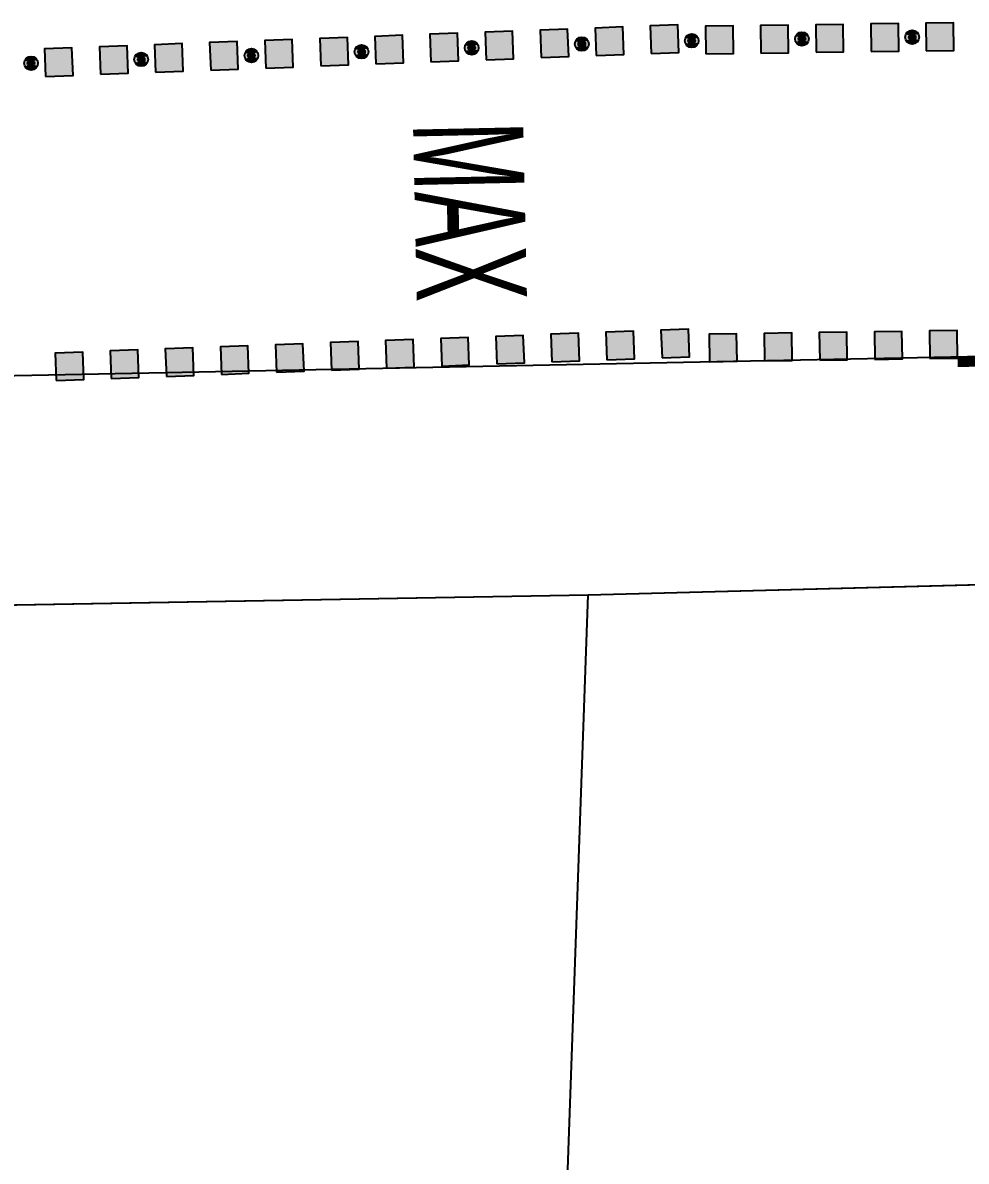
# Model space of a CAD drawing. Header units: metres. Extents: x 668617 to 675126, y 2286318 to 2293677.
# Drawn here: x 669437.59 to 669451.29, y 2287198.07 to 2287214.59 of the extents above; entities that cross this region are included whole.
import ezdxf
from ezdxf.enums import TextEntityAlignment as Align

# ---------------------------------------------------------------- set-up
doc = ezdxf.new("R2010")
doc.units = ezdxf.units.M
doc.header["$MEASUREMENT"] = 0
for name, color, linetype in [('DMTG-B-CuadrosVerdes', 94, 'Continuous'), ('DMTG-M-VIALETON', 92, 'Continuous'), ('DMTG-PB-BANQUETAS', 251, 'Continuous'), ('DMTG-PB-LOTIFICACION', 253, 'Continuous'), ('DMTG-PB-MANZANAS', 251, 'Continuous'), ('DMTG-SH-LEYENDA VELOCIDAD', 252, 'Continuous'), ('DMTG-SH-LINEA GUARNICION', 40, 'Continuous')]:
    doc.layers.add(name, color=color, linetype=linetype)
doc.styles.add('Arial', font='arial.ttf')

# ---------------------------------------------------------------- blocks, each defined once
blk = doc.blocks.new('*U143')
h = blk.add_hatch(color=256)
h.dxf.hatch_style = 1
h.paths.add_polyline_path([(0.011, 4.417), (0.411, 4.417), (0.411, 4.817), (0.011, 4.817)])
h = blk.add_hatch(color=256)
h.dxf.hatch_style = 1
h.paths.add_polyline_path([(0.811, 4.417), (1.211, 4.417), (1.211, 4.817), (0.811, 4.817)])
h = blk.add_hatch(color=256)
h.dxf.hatch_style = 1
h.paths.add_polyline_path([(0.811, 4.417), (1.211, 4.417), (1.211, 4.817), (0.811, 4.817)])
h = blk.add_hatch(color=256)
h.dxf.hatch_style = 1
h.paths.add_polyline_path([(1.611, 4.417), (2.011, 4.417), (2.011, 4.817), (1.611, 4.817)])
h = blk.add_hatch(color=256)
h.dxf.hatch_style = 1
h.paths.add_polyline_path([(1.611, 4.417), (2.011, 4.417), (2.011, 4.817), (1.611, 4.817)])
h = blk.add_hatch(color=256)
h.dxf.hatch_style = 1
h.paths.add_polyline_path([(2.411, 4.417), (2.811, 4.417), (2.811, 4.817), (2.411, 4.817)])
h = blk.add_hatch(color=256)
h.dxf.hatch_style = 1
h.paths.add_polyline_path([(2.411, 4.417), (2.811, 4.417), (2.811, 4.817), (2.411, 4.817)])
h = blk.add_hatch(color=256)
h.dxf.hatch_style = 1
h.paths.add_polyline_path([(3.211, 4.417), (3.611, 4.417), (3.611, 4.817), (3.211, 4.817)])
h = blk.add_hatch(color=256)
h.dxf.hatch_style = 1
h.paths.add_polyline_path([(3.211, 4.417), (3.611, 4.417), (3.611, 4.817), (3.211, 4.817)])
h = blk.add_hatch(color=256)
h.dxf.hatch_style = 1
h.paths.add_polyline_path([(4.011, 4.417), (4.411, 4.417), (4.411, 4.817), (4.011, 4.817)])
h = blk.add_hatch(color=256)
h.dxf.hatch_style = 1
h.paths.add_polyline_path([(4.011, 4.417), (4.411, 4.417), (4.411, 4.817), (4.011, 4.817)])
h = blk.add_hatch(color=256)
h.dxf.hatch_style = 1
h.paths.add_polyline_path([(4.811, 4.417), (5.211, 4.417), (5.211, 4.817), (4.811, 4.817)])
h = blk.add_hatch(color=256)
h.dxf.hatch_style = 1
h.paths.add_polyline_path([(4.811, 4.417), (5.211, 4.417), (5.211, 4.817), (4.811, 4.817)])
h = blk.add_hatch(color=256)
h.dxf.hatch_style = 1
h.paths.add_polyline_path([(5.611, 4.417), (6.011, 4.417), (6.011, 4.817), (5.611, 4.817)])
h = blk.add_hatch(color=256)
h.dxf.hatch_style = 1
h.paths.add_polyline_path([(5.611, 4.417), (6.011, 4.417), (6.011, 4.817), (5.611, 4.817)])
h = blk.add_hatch(color=256)
h.dxf.hatch_style = 1
h.paths.add_polyline_path([(6.411, 4.417), (6.811, 4.417), (6.811, 4.817), (6.411, 4.817)])
h = blk.add_hatch(color=256)
h.dxf.hatch_style = 1
h.paths.add_polyline_path([(6.411, 4.417), (6.811, 4.417), (6.811, 4.817), (6.411, 4.817)])
h = blk.add_hatch(color=256)
h.dxf.hatch_style = 1
h.paths.add_polyline_path([(7.211, 4.417), (7.611, 4.417), (7.611, 4.817), (7.211, 4.817)])
h = blk.add_hatch(color=256)
h.dxf.hatch_style = 1
h.paths.add_polyline_path([(7.211, 4.417), (7.611, 4.417), (7.611, 4.817), (7.211, 4.817)])
h = blk.add_hatch(color=256)
h.dxf.hatch_style = 1
h.paths.add_polyline_path([(8.011, 4.417), (8.411, 4.417), (8.411, 4.817), (8.011, 4.817)])
h = blk.add_hatch(color=256)
h.dxf.hatch_style = 1
h.paths.add_polyline_path([(8.011, 4.417), (8.411, 4.417), (8.411, 4.817), (8.011, 4.817)])
h = blk.add_hatch(color=256)
h.dxf.hatch_style = 1
h.paths.add_polyline_path([(8.811, 4.417), (9.211, 4.417), (9.211, 4.817), (8.811, 4.817)])
h = blk.add_hatch(color=256)
h.dxf.hatch_style = 1
h.paths.add_polyline_path([(0, 0), (0.4, 0), (0.4, 0.4), (0, 0.4)])
h = blk.add_hatch(color=256)
h.dxf.hatch_style = 1
h.paths.add_polyline_path([(0.8, 0), (1.2, 0), (1.2, 0.4), (0.8, 0.4)])
h = blk.add_hatch(color=256)
h.dxf.hatch_style = 1
h.paths.add_polyline_path([(0.8, 0), (1.2, 0), (1.2, 0.4), (0.8, 0.4)])
h = blk.add_hatch(color=256)
h.dxf.hatch_style = 1
h.paths.add_polyline_path([(1.6, 0), (2, 0), (2, 0.4), (1.6, 0.4)])
h = blk.add_hatch(color=256)
h.dxf.hatch_style = 1
h.paths.add_polyline_path([(1.6, 0), (2, 0), (2, 0.4), (1.6, 0.4)])
h = blk.add_hatch(color=256)
h.dxf.hatch_style = 1
h.paths.add_polyline_path([(2.4, 0), (2.8, 0), (2.8, 0.4), (2.4, 0.4)])
h = blk.add_hatch(color=256)
h.dxf.hatch_style = 1
h.paths.add_polyline_path([(2.4, 0), (2.8, 0), (2.8, 0.4), (2.4, 0.4)])
h = blk.add_hatch(color=256)
h.dxf.hatch_style = 1
h.paths.add_polyline_path([(3.2, 0), (3.6, 0), (3.6, 0.4), (3.2, 0.4)])
h = blk.add_hatch(color=256)
h.dxf.hatch_style = 1
h.paths.add_polyline_path([(3.2, 0), (3.6, 0), (3.6, 0.4), (3.2, 0.4)])
h = blk.add_hatch(color=256)
h.dxf.hatch_style = 1
h.paths.add_polyline_path([(4, 0), (4.4, 0), (4.4, 0.4), (4, 0.4)])
h = blk.add_hatch(color=256)
h.dxf.hatch_style = 1
h.paths.add_polyline_path([(4, 0), (4.4, 0), (4.4, 0.4), (4, 0.4)])
h = blk.add_hatch(color=256)
h.dxf.hatch_style = 1
h.paths.add_polyline_path([(4.8, 0), (5.2, 0), (5.2, 0.4), (4.8, 0.4)])
h = blk.add_hatch(color=256)
h.dxf.hatch_style = 1
h.paths.add_polyline_path([(4.8, 0), (5.2, 0), (5.2, 0.4), (4.8, 0.4)])
h = blk.add_hatch(color=256)
h.dxf.hatch_style = 1
h.paths.add_polyline_path([(5.6, 0), (6, 0), (6, 0.4), (5.6, 0.4)])
h = blk.add_hatch(color=256)
h.dxf.hatch_style = 1
h.paths.add_polyline_path([(5.6, 0), (6, 0), (6, 0.4), (5.6, 0.4)])
h = blk.add_hatch(color=256)
h.dxf.hatch_style = 1
h.paths.add_polyline_path([(6.4, 0), (6.8, 0), (6.8, 0.4), (6.4, 0.4)])
h = blk.add_hatch(color=256)
h.dxf.hatch_style = 1
h.paths.add_polyline_path([(6.4, 0), (6.8, 0), (6.8, 0.4), (6.4, 0.4)])
h = blk.add_hatch(color=256)
h.dxf.hatch_style = 1
h.paths.add_polyline_path([(7.2, 0), (7.6, 0), (7.6, 0.4), (7.2, 0.4)])
h = blk.add_hatch(color=256)
h.dxf.hatch_style = 1
h.paths.add_polyline_path([(7.2, 0), (7.6, 0), (7.6, 0.4), (7.2, 0.4)])
h = blk.add_hatch(color=256)
h.dxf.hatch_style = 1
h.paths.add_polyline_path([(8, 0), (8.4, 0), (8.4, 0.4), (8, 0.4)])
h = blk.add_hatch(color=256)
h.dxf.hatch_style = 1
h.paths.add_polyline_path([(8, 0), (8.4, 0), (8.4, 0.4), (8, 0.4)])
h = blk.add_hatch(color=256)
h.dxf.hatch_style = 1
h.paths.add_polyline_path([(8.8, 0), (9.2, 0), (9.2, 0.4), (8.8, 0.4)])
for points in [[(0.011, 4.417), (0.411, 4.417), (0.411, 4.817), (0.011, 4.817)], [(0.811, 4.417), (1.211, 4.417), (1.211, 4.817), (0.811, 4.817)], [(0.811, 4.417), (1.211, 4.417), (1.211, 4.817), (0.811, 4.817)], [(1.611, 4.417), (2.011, 4.417), (2.011, 4.817), (1.611, 4.817)], [(1.611, 4.417), (2.011, 4.417), (2.011, 4.817), (1.611, 4.817)], [(2.411, 4.417), (2.811, 4.417), (2.811, 4.817), (2.411, 4.817)], [(2.411, 4.417), (2.811, 4.417), (2.811, 4.817), (2.411, 4.817)], [(3.211, 4.417), (3.611, 4.417), (3.611, 4.817), (3.211, 4.817)], [(3.211, 4.417), (3.611, 4.417), (3.611, 4.817), (3.211, 4.817)], [(4.011, 4.417), (4.411, 4.417), (4.411, 4.817), (4.011, 4.817)], [(4.011, 4.417), (4.411, 4.417), (4.411, 4.817), (4.011, 4.817)], [(4.811, 4.417), (5.211, 4.417), (5.211, 4.817), (4.811, 4.817)], [(4.811, 4.417), (5.211, 4.417), (5.211, 4.817), (4.811, 4.817)], [(5.611, 4.417), (6.011, 4.417), (6.011, 4.817), (5.611, 4.817)], [(5.611, 4.417), (6.011, 4.417), (6.011, 4.817), (5.611, 4.817)], [(6.411, 4.417), (6.811, 4.417), (6.811, 4.817), (6.411, 4.817)], [(6.411, 4.417), (6.811, 4.417), (6.811, 4.817), (6.411, 4.817)], [(7.211, 4.417), (7.611, 4.417), (7.611, 4.817), (7.211, 4.817)], [(7.211, 4.417), (7.611, 4.417), (7.611, 4.817), (7.211, 4.817)], [(8.011, 4.417), (8.411, 4.417), (8.411, 4.817), (8.011, 4.817)], [(8.011, 4.417), (8.411, 4.417), (8.411, 4.817), (8.011, 4.817)], [(8.811, 4.417), (9.211, 4.417), (9.211, 4.817), (8.811, 4.817)], [(0, 0), (0.4, 0), (0.4, 0.4), (0, 0.4)], [(0.8, 0), (1.2, 0), (1.2, 0.4), (0.8, 0.4)], [(0.8, 0), (1.2, 0), (1.2, 0.4), (0.8, 0.4)], [(1.6, 0), (2, 0), (2, 0.4), (1.6, 0.4)], [(1.6, 0), (2, 0), (2, 0.4), (1.6, 0.4)], [(2.4, 0), (2.8, 0), (2.8, 0.4), (2.4, 0.4)], [(2.4, 0), (2.8, 0), (2.8, 0.4), (2.4, 0.4)], [(3.2, 0), (3.6, 0), (3.6, 0.4), (3.2, 0.4)], [(3.2, 0), (3.6, 0), (3.6, 0.4), (3.2, 0.4)], [(4, 0), (4.4, 0), (4.4, 0.4), (4, 0.4)], [(4, 0), (4.4, 0), (4.4, 0.4), (4, 0.4)], [(4.8, 0), (5.2, 0), (5.2, 0.4), (4.8, 0.4)], [(4.8, 0), (5.2, 0), (5.2, 0.4), (4.8, 0.4)], [(5.6, 0), (6, 0), (6, 0.4), (5.6, 0.4)], [(5.6, 0), (6, 0), (6, 0.4), (5.6, 0.4)], [(6.4, 0), (6.8, 0), (6.8, 0.4), (6.4, 0.4)], [(6.4, 0), (6.8, 0), (6.8, 0.4), (6.4, 0.4)], [(7.2, 0), (7.6, 0), (7.6, 0.4), (7.2, 0.4)], [(7.2, 0), (7.6, 0), (7.6, 0.4), (7.2, 0.4)], [(8, 0), (8.4, 0), (8.4, 0.4), (8, 0.4)], [(8, 0), (8.4, 0), (8.4, 0.4), (8, 0.4)], [(8.8, 0), (9.2, 0), (9.2, 0.4), (8.8, 0.4)]]:
    blk.add_lwpolyline(points, close=True)
blk = doc.blocks.new('*U142')
h = blk.add_hatch(color=256)
h.dxf.hatch_style = 1
h.paths.add_polyline_path([(0.011, 4.467), (0.411, 4.467), (0.411, 4.867), (0.011, 4.867)])
h = blk.add_hatch(color=256)
h.dxf.hatch_style = 1
h.paths.add_polyline_path([(0.811, 4.467), (1.211, 4.467), (1.211, 4.867), (0.811, 4.867)])
h = blk.add_hatch(color=256)
h.dxf.hatch_style = 1
h.paths.add_polyline_path([(0.811, 4.467), (1.211, 4.467), (1.211, 4.867), (0.811, 4.867)])
h = blk.add_hatch(color=256)
h.dxf.hatch_style = 1
h.paths.add_polyline_path([(1.611, 4.467), (2.011, 4.467), (2.011, 4.867), (1.611, 4.867)])
h = blk.add_hatch(color=256)
h.dxf.hatch_style = 1
h.paths.add_polyline_path([(1.611, 4.467), (2.011, 4.467), (2.011, 4.867), (1.611, 4.867)])
h = blk.add_hatch(color=256)
h.dxf.hatch_style = 1
h.paths.add_polyline_path([(2.411, 4.467), (2.811, 4.467), (2.811, 4.867), (2.411, 4.867)])
h = blk.add_hatch(color=256)
h.dxf.hatch_style = 1
h.paths.add_polyline_path([(2.411, 4.467), (2.811, 4.467), (2.811, 4.867), (2.411, 4.867)])
h = blk.add_hatch(color=256)
h.dxf.hatch_style = 1
h.paths.add_polyline_path([(3.211, 4.467), (3.611, 4.467), (3.611, 4.867), (3.211, 4.867)])
h = blk.add_hatch(color=256)
h.dxf.hatch_style = 1
h.paths.add_polyline_path([(0, 0), (0.4, 0), (0.4, 0.4), (0, 0.4)])
h = blk.add_hatch(color=256)
h.dxf.hatch_style = 1
h.paths.add_polyline_path([(0.8, 0), (1.2, 0), (1.2, 0.4), (0.8, 0.4)])
h = blk.add_hatch(color=256)
h.dxf.hatch_style = 1
h.paths.add_polyline_path([(0.8, 0), (1.2, 0), (1.2, 0.4), (0.8, 0.4)])
h = blk.add_hatch(color=256)
h.dxf.hatch_style = 1
h.paths.add_polyline_path([(1.6, 0), (2, 0), (2, 0.4), (1.6, 0.4)])
h = blk.add_hatch(color=256)
h.dxf.hatch_style = 1
h.paths.add_polyline_path([(1.6, 0), (2, 0), (2, 0.4), (1.6, 0.4)])
h = blk.add_hatch(color=256)
h.dxf.hatch_style = 1
h.paths.add_polyline_path([(2.4, 0), (2.8, 0), (2.8, 0.4), (2.4, 0.4)])
h = blk.add_hatch(color=256)
h.dxf.hatch_style = 1
h.paths.add_polyline_path([(2.4, 0), (2.8, 0), (2.8, 0.4), (2.4, 0.4)])
h = blk.add_hatch(color=256)
h.dxf.hatch_style = 1
h.paths.add_polyline_path([(3.2, 0), (3.6, 0), (3.6, 0.4), (3.2, 0.4)])
for points in [[(0.011, 4.467), (0.411, 4.467), (0.411, 4.867), (0.011, 4.867)], [(0.811, 4.467), (1.211, 4.467), (1.211, 4.867), (0.811, 4.867)], [(0.811, 4.467), (1.211, 4.467), (1.211, 4.867), (0.811, 4.867)], [(1.611, 4.467), (2.011, 4.467), (2.011, 4.867), (1.611, 4.867)], [(1.611, 4.467), (2.011, 4.467), (2.011, 4.867), (1.611, 4.867)], [(2.411, 4.467), (2.811, 4.467), (2.811, 4.867), (2.411, 4.867)], [(2.411, 4.467), (2.811, 4.467), (2.811, 4.867), (2.411, 4.867)], [(3.211, 4.467), (3.611, 4.467), (3.611, 4.867), (3.211, 4.867)], [(0, 0), (0.4, 0), (0.4, 0.4), (0, 0.4)], [(0.8, 0), (1.2, 0), (1.2, 0.4), (0.8, 0.4)], [(0.8, 0), (1.2, 0), (1.2, 0.4), (0.8, 0.4)], [(1.6, 0), (2, 0), (2, 0.4), (1.6, 0.4)], [(1.6, 0), (2, 0), (2, 0.4), (1.6, 0.4)], [(2.4, 0), (2.8, 0), (2.8, 0.4), (2.4, 0.4)], [(2.4, 0), (2.8, 0), (2.8, 0.4), (2.4, 0.4)], [(3.2, 0), (3.6, 0), (3.6, 0.4), (3.2, 0.4)]]:
    blk.add_lwpolyline(points, close=True)
blk = doc.blocks.new('*U90')
at = {"true_color": 0x58ba48}
h = blk.add_hatch(color=85, dxfattribs=at)
h.dxf.hatch_style = 1
h.paths.add_polyline_path([(13.392, 11.001, 1), (13.492, 11.001, 1)], flags=0)
h.paths.add_polyline_path([(13.391, 11.069), (13.38, 11.08, 0.062746), (13.363, 11.062), (13.373, 11.052, 0.413879), (13.391, 11.052, 0.414549)], flags=17)
h.paths.add_polyline_path([(13.388, 11.06, -1), (13.376, 11.06, -1)], flags=16)
h.paths.add_polyline_path([(13.392, 11.001, 1), (13.492, 11.001, 1)], flags=16)
h.paths.add_polyline_path([(13.503, 11.08), (13.492, 11.069, 0.413879), (13.492, 11.052, 0.414549), (13.51, 11.052), (13.521, 11.062, 0.062746)], flags=17)
h.paths.add_polyline_path([(13.507, 11.06, -1), (13.495, 11.06, -1)], flags=16)
h.paths.add_polyline_path([(13.521, 10.94), (13.51, 10.95, 0.413879), (13.492, 10.95, 0.414549), (13.492, 10.933), (13.503, 10.922, 0.062746)], flags=17)
h.paths.add_polyline_path([(13.495, 10.942, -1), (13.507, 10.942, -1)], flags=16)
h.paths.add_polyline_path([(13.391, 10.95, 0.414549), (13.373, 10.95), (13.363, 10.94, 0.062746), (13.38, 10.922), (13.391, 10.933, 0.413879)], flags=17)
h.paths.add_polyline_path([(13.376, 10.942, -1), (13.388, 10.942, -1)], flags=16)
h.paths.add_polyline_path([(13.521, 11.062), (13.51, 11.052, -0.414549), (13.492, 11.052, -0.413879), (13.492, 11.069), (13.503, 11.08, 0.342564), (13.38, 11.08), (13.391, 11.069, -0.414549), (13.391, 11.052, -0.413879), (13.373, 11.052), (13.363, 11.062, 0.166532), (13.342, 11.001, 0.166532), (13.363, 10.94), (13.373, 10.95, -0.414549), (13.391, 10.95, -0.413879), (13.391, 10.933), (13.38, 10.922, 0.342564), (13.503, 10.922), (13.492, 10.933, -0.414549), (13.492, 10.95, -0.413879), (13.51, 10.95), (13.521, 10.94, 0.166532), (13.542, 11.001, 0.166532)])
h.paths.add_polyline_path([(13.492, 11.001, -1), (13.392, 11.001, -1)], flags=0)
h.paths.add_polyline_path([(13.471, 11.056, 0.245947), (13.413, 11.056), (13.401, 11.078, -0.245947), (13.482, 11.078)], flags=16)
h.paths.add_polyline_path([(13.471, 10.946), (13.482, 10.923, -0.245947), (13.401, 10.923), (13.413, 10.946, 0.245947)], flags=16)
at = {"true_color": 0xc7c8ca}
h = blk.add_hatch(color=9, dxfattribs=at)
h.dxf.hatch_style = 1
h.paths.add_polyline_path([(13.482, 11.078, 0.245947), (13.401, 11.078), (13.413, 11.056, -0.245947), (13.471, 11.056)])
h.paths.add_polyline_path([(13.482, 10.923), (13.471, 10.946, -0.245947), (13.413, 10.946), (13.401, 10.923, 0.245947)])
at = {"true_color": 0x58ba48}
h = blk.add_hatch(color=85, dxfattribs=at)
h.dxf.hatch_style = 1
h.paths.add_polyline_path([(14.992, 11.001, 1), (15.092, 11.001, 1)], flags=0)
h.paths.add_polyline_path([(14.991, 11.069), (14.98, 11.08, 0.062746), (14.963, 11.062), (14.973, 11.052, 0.413879), (14.991, 11.052, 0.414549)], flags=17)
h.paths.add_polyline_path([(14.988, 11.06, -1), (14.976, 11.06, -1)], flags=16)
h.paths.add_polyline_path([(14.992, 11.001, 1), (15.092, 11.001, 1)], flags=16)
h.paths.add_polyline_path([(15.103, 11.08), (15.092, 11.069, 0.413879), (15.092, 11.052, 0.414549), (15.11, 11.052), (15.121, 11.062, 0.062746)], flags=17)
h.paths.add_polyline_path([(15.107, 11.06, -1), (15.095, 11.06, -1)], flags=16)
h.paths.add_polyline_path([(15.121, 10.94), (15.11, 10.95, 0.413879), (15.092, 10.95, 0.414549), (15.092, 10.933), (15.103, 10.922, 0.062746)], flags=17)
h.paths.add_polyline_path([(15.095, 10.942, -1), (15.107, 10.942, -1)], flags=16)
h.paths.add_polyline_path([(14.991, 10.95, 0.414549), (14.973, 10.95), (14.963, 10.94, 0.062746), (14.98, 10.922), (14.991, 10.933, 0.413879)], flags=17)
h.paths.add_polyline_path([(14.976, 10.942, -1), (14.988, 10.942, -1)], flags=16)
h.paths.add_polyline_path([(15.121, 11.062), (15.11, 11.052, -0.414549), (15.092, 11.052, -0.413879), (15.092, 11.069), (15.103, 11.08, 0.342564), (14.98, 11.08), (14.991, 11.069, -0.414549), (14.991, 11.052, -0.413879), (14.973, 11.052), (14.963, 11.062, 0.166532), (14.942, 11.001, 0.166532), (14.963, 10.94), (14.973, 10.95, -0.414549), (14.991, 10.95, -0.413879), (14.991, 10.933), (14.98, 10.922, 0.342564), (15.103, 10.922), (15.092, 10.933, -0.414549), (15.092, 10.95, -0.413879), (15.11, 10.95), (15.121, 10.94, 0.166532), (15.142, 11.001, 0.166532)])
h.paths.add_polyline_path([(15.092, 11.001, -1), (14.992, 11.001, -1)], flags=0)
h.paths.add_polyline_path([(15.071, 11.056, 0.245947), (15.013, 11.056), (15.001, 11.078, -0.245947), (15.082, 11.078)], flags=16)
h.paths.add_polyline_path([(15.071, 10.946), (15.082, 10.923, -0.245947), (15.001, 10.923), (15.013, 10.946, 0.245947)], flags=16)
at = {"true_color": 0xc7c8ca}
h = blk.add_hatch(color=9, dxfattribs=at)
h.dxf.hatch_style = 1
h.paths.add_polyline_path([(15.082, 11.078, 0.245947), (15.001, 11.078), (15.013, 11.056, -0.245947), (15.071, 11.056)])
h.paths.add_polyline_path([(15.082, 10.923), (15.071, 10.946, -0.245947), (15.013, 10.946), (15.001, 10.923, 0.245947)])
at = {"true_color": 0x58ba48}
h = blk.add_hatch(color=85, dxfattribs=at)
h.dxf.hatch_style = 1
h.paths.add_polyline_path([(16.592, 11.001, 1), (16.692, 11.001, 1)], flags=0)
h.paths.add_polyline_path([(16.591, 11.069), (16.58, 11.08, 0.062746), (16.563, 11.062), (16.573, 11.052, 0.413879), (16.591, 11.052, 0.414549)], flags=17)
h.paths.add_polyline_path([(16.588, 11.06, -1), (16.576, 11.06, -1)], flags=16)
h.paths.add_polyline_path([(16.592, 11.001, 1), (16.692, 11.001, 1)], flags=16)
h.paths.add_polyline_path([(16.703, 11.08), (16.692, 11.069, 0.413879), (16.692, 11.052, 0.414549), (16.71, 11.052), (16.721, 11.062, 0.062746)], flags=17)
h.paths.add_polyline_path([(16.707, 11.06, -1), (16.695, 11.06, -1)], flags=16)
h.paths.add_polyline_path([(16.721, 10.94), (16.71, 10.95, 0.413879), (16.692, 10.95, 0.414549), (16.692, 10.933), (16.703, 10.922, 0.062746)], flags=17)
h.paths.add_polyline_path([(16.695, 10.942, -1), (16.707, 10.942, -1)], flags=16)
h.paths.add_polyline_path([(16.591, 10.95, 0.414549), (16.573, 10.95), (16.563, 10.94, 0.062746), (16.58, 10.922), (16.591, 10.933, 0.413879)], flags=17)
h.paths.add_polyline_path([(16.576, 10.942, -1), (16.588, 10.942, -1)], flags=16)
h.paths.add_polyline_path([(16.721, 11.062), (16.71, 11.052, -0.414549), (16.692, 11.052, -0.413879), (16.692, 11.069), (16.703, 11.08, 0.342564), (16.58, 11.08), (16.591, 11.069, -0.414549), (16.591, 11.052, -0.413879), (16.573, 11.052), (16.563, 11.062, 0.166532), (16.542, 11.001, 0.166532), (16.563, 10.94), (16.573, 10.95, -0.414549), (16.591, 10.95, -0.413879), (16.591, 10.933), (16.58, 10.922, 0.342564), (16.703, 10.922), (16.692, 10.933, -0.414549), (16.692, 10.95, -0.413879), (16.71, 10.95), (16.721, 10.94, 0.166532), (16.742, 11.001, 0.166532)])
h.paths.add_polyline_path([(16.692, 11.001, -1), (16.592, 11.001, -1)], flags=0)
h.paths.add_polyline_path([(16.671, 11.056, 0.245947), (16.613, 11.056), (16.601, 11.078, -0.245947), (16.682, 11.078)], flags=16)
h.paths.add_polyline_path([(16.671, 10.946), (16.682, 10.923, -0.245947), (16.601, 10.923), (16.613, 10.946, 0.245947)], flags=16)
at = {"true_color": 0xc7c8ca}
h = blk.add_hatch(color=9, dxfattribs=at)
h.dxf.hatch_style = 1
h.paths.add_polyline_path([(16.682, 11.078, 0.245947), (16.601, 11.078), (16.613, 11.056, -0.245947), (16.671, 11.056)])
h.paths.add_polyline_path([(16.682, 10.923), (16.671, 10.946, -0.245947), (16.613, 10.946), (16.601, 10.923, 0.245947)])
at = {"true_color": 0x58ba48}
h = blk.add_hatch(color=85, dxfattribs=at)
h.dxf.hatch_style = 1
h.paths.add_polyline_path([(18.192, 11.001, 1), (18.292, 11.001, 1)], flags=0)
h.paths.add_polyline_path([(18.191, 11.069), (18.18, 11.08, 0.062746), (18.163, 11.062), (18.173, 11.052, 0.413879), (18.191, 11.052, 0.414549)], flags=17)
h.paths.add_polyline_path([(18.188, 11.06, -1), (18.176, 11.06, -1)], flags=16)
h.paths.add_polyline_path([(18.192, 11.001, 1), (18.292, 11.001, 1)], flags=16)
h.paths.add_polyline_path([(18.303, 11.08), (18.292, 11.069, 0.413879), (18.292, 11.052, 0.414549), (18.31, 11.052), (18.321, 11.062, 0.062746)], flags=17)
h.paths.add_polyline_path([(18.307, 11.06, -1), (18.295, 11.06, -1)], flags=16)
h.paths.add_polyline_path([(18.321, 10.94), (18.31, 10.95, 0.413879), (18.292, 10.95, 0.414549), (18.292, 10.933), (18.303, 10.922, 0.062746)], flags=17)
h.paths.add_polyline_path([(18.295, 10.942, -1), (18.307, 10.942, -1)], flags=16)
h.paths.add_polyline_path([(18.191, 10.95, 0.414549), (18.173, 10.95), (18.163, 10.94, 0.062746), (18.18, 10.922), (18.191, 10.933, 0.413879)], flags=17)
h.paths.add_polyline_path([(18.176, 10.942, -1), (18.188, 10.942, -1)], flags=16)
h.paths.add_polyline_path([(18.321, 11.062), (18.31, 11.052, -0.414549), (18.292, 11.052, -0.413879), (18.292, 11.069), (18.303, 11.08, 0.342564), (18.18, 11.08), (18.191, 11.069, -0.414549), (18.191, 11.052, -0.413879), (18.173, 11.052), (18.163, 11.062, 0.166532), (18.142, 11.001, 0.166532), (18.163, 10.94), (18.173, 10.95, -0.414549), (18.191, 10.95, -0.413879), (18.191, 10.933), (18.18, 10.922, 0.342564), (18.303, 10.922), (18.292, 10.933, -0.414549), (18.292, 10.95, -0.413879), (18.31, 10.95), (18.321, 10.94, 0.166532), (18.342, 11.001, 0.166532)])
h.paths.add_polyline_path([(18.292, 11.001, -1), (18.192, 11.001, -1)], flags=0)
h.paths.add_polyline_path([(18.271, 11.056, 0.245947), (18.213, 11.056), (18.201, 11.078, -0.245947), (18.282, 11.078)], flags=16)
h.paths.add_polyline_path([(18.271, 10.946), (18.282, 10.923, -0.245947), (18.201, 10.923), (18.213, 10.946, 0.245947)], flags=16)
at = {"true_color": 0xc7c8ca}
h = blk.add_hatch(color=9, dxfattribs=at)
h.dxf.hatch_style = 1
h.paths.add_polyline_path([(18.282, 11.078, 0.245947), (18.201, 11.078), (18.213, 11.056, -0.245947), (18.271, 11.056)])
h.paths.add_polyline_path([(18.282, 10.923), (18.271, 10.946, -0.245947), (18.213, 10.946), (18.201, 10.923, 0.245947)])
at = {"true_color": 0x58ba48}
h = blk.add_hatch(color=85, dxfattribs=at)
h.dxf.hatch_style = 1
h.paths.add_polyline_path([(19.792, 11.001, 1), (19.892, 11.001, 1)], flags=0)
h.paths.add_polyline_path([(19.791, 11.069), (19.78, 11.08, 0.062746), (19.763, 11.062), (19.773, 11.052, 0.413879), (19.791, 11.052, 0.414549)], flags=17)
h.paths.add_polyline_path([(19.788, 11.06, -1), (19.776, 11.06, -1)], flags=16)
h.paths.add_polyline_path([(19.792, 11.001, 1), (19.892, 11.001, 1)], flags=16)
h.paths.add_polyline_path([(19.903, 11.08), (19.892, 11.069, 0.413879), (19.892, 11.052, 0.414549), (19.91, 11.052), (19.921, 11.062, 0.062746)], flags=17)
h.paths.add_polyline_path([(19.907, 11.06, -1), (19.895, 11.06, -1)], flags=16)
h.paths.add_polyline_path([(19.921, 10.94), (19.91, 10.95, 0.413879), (19.892, 10.95, 0.414549), (19.892, 10.933), (19.903, 10.922, 0.062746)], flags=17)
h.paths.add_polyline_path([(19.895, 10.942, -1), (19.907, 10.942, -1)], flags=16)
h.paths.add_polyline_path([(19.791, 10.95, 0.414549), (19.773, 10.95), (19.763, 10.94, 0.062746), (19.78, 10.922), (19.791, 10.933, 0.413879)], flags=17)
h.paths.add_polyline_path([(19.776, 10.942, -1), (19.788, 10.942, -1)], flags=16)
h.paths.add_polyline_path([(19.921, 11.062), (19.91, 11.052, -0.414549), (19.892, 11.052, -0.413879), (19.892, 11.069), (19.903, 11.08, 0.342564), (19.78, 11.08), (19.791, 11.069, -0.414549), (19.791, 11.052, -0.413879), (19.773, 11.052), (19.763, 11.062, 0.166532), (19.742, 11.001, 0.166532), (19.763, 10.94), (19.773, 10.95, -0.414549), (19.791, 10.95, -0.413879), (19.791, 10.933), (19.78, 10.922, 0.342564), (19.903, 10.922), (19.892, 10.933, -0.414549), (19.892, 10.95, -0.413879), (19.91, 10.95), (19.921, 10.94, 0.166532), (19.942, 11.001, 0.166532)])
h.paths.add_polyline_path([(19.892, 11.001, -1), (19.792, 11.001, -1)], flags=0)
h.paths.add_polyline_path([(19.871, 11.056, 0.245947), (19.813, 11.056), (19.801, 11.078, -0.245947), (19.882, 11.078)], flags=16)
h.paths.add_polyline_path([(19.871, 10.946), (19.882, 10.923, -0.245947), (19.801, 10.923), (19.813, 10.946, 0.245947)], flags=16)
at = {"true_color": 0xc7c8ca}
h = blk.add_hatch(color=9, dxfattribs=at)
h.dxf.hatch_style = 1
h.paths.add_polyline_path([(19.882, 11.078, 0.245947), (19.801, 11.078), (19.813, 11.056, -0.245947), (19.871, 11.056)])
h.paths.add_polyline_path([(19.882, 10.923), (19.871, 10.946, -0.245947), (19.813, 10.946), (19.801, 10.923, 0.245947)])
at = {"true_color": 0x58ba48}
h = blk.add_hatch(color=85, dxfattribs=at)
h.dxf.hatch_style = 1
h.paths.add_polyline_path([(21.392, 11.001, 1), (21.492, 11.001, 1)], flags=0)
h.paths.add_polyline_path([(21.391, 11.069), (21.38, 11.08, 0.062746), (21.363, 11.062), (21.373, 11.052, 0.413879), (21.391, 11.052, 0.414549)], flags=17)
h.paths.add_polyline_path([(21.388, 11.06, -1), (21.376, 11.06, -1)], flags=16)
h.paths.add_polyline_path([(21.392, 11.001, 1), (21.492, 11.001, 1)], flags=16)
h.paths.add_polyline_path([(21.503, 11.08), (21.492, 11.069, 0.413879), (21.492, 11.052, 0.414549), (21.51, 11.052), (21.521, 11.062, 0.062746)], flags=17)
h.paths.add_polyline_path([(21.507, 11.06, -1), (21.495, 11.06, -1)], flags=16)
h.paths.add_polyline_path([(21.521, 10.94), (21.51, 10.95, 0.413879), (21.492, 10.95, 0.414549), (21.492, 10.933), (21.503, 10.922, 0.062746)], flags=17)
h.paths.add_polyline_path([(21.495, 10.942, -1), (21.507, 10.942, -1)], flags=16)
h.paths.add_polyline_path([(21.391, 10.95, 0.414549), (21.373, 10.95), (21.363, 10.94, 0.062746), (21.38, 10.922), (21.391, 10.933, 0.413879)], flags=17)
h.paths.add_polyline_path([(21.376, 10.942, -1), (21.388, 10.942, -1)], flags=16)
h.paths.add_polyline_path([(21.521, 11.062), (21.51, 11.052, -0.414549), (21.492, 11.052, -0.413879), (21.492, 11.069), (21.503, 11.08, 0.342564), (21.38, 11.08), (21.391, 11.069, -0.414549), (21.391, 11.052, -0.413879), (21.373, 11.052), (21.363, 11.062, 0.166532), (21.342, 11.001, 0.166532), (21.363, 10.94), (21.373, 10.95, -0.414549), (21.391, 10.95, -0.413879), (21.391, 10.933), (21.38, 10.922, 0.342564), (21.503, 10.922), (21.492, 10.933, -0.414549), (21.492, 10.95, -0.413879), (21.51, 10.95), (21.521, 10.94, 0.166532), (21.542, 11.001, 0.166532)])
h.paths.add_polyline_path([(21.492, 11.001, -1), (21.392, 11.001, -1)], flags=0)
h.paths.add_polyline_path([(21.471, 11.056, 0.245947), (21.413, 11.056), (21.401, 11.078, -0.245947), (21.482, 11.078)], flags=16)
h.paths.add_polyline_path([(21.471, 10.946), (21.482, 10.923, -0.245947), (21.401, 10.923), (21.413, 10.946, 0.245947)], flags=16)
at = {"true_color": 0xc7c8ca}
h = blk.add_hatch(color=9, dxfattribs=at)
h.dxf.hatch_style = 1
h.paths.add_polyline_path([(21.482, 11.078, 0.245947), (21.401, 11.078), (21.413, 11.056, -0.245947), (21.471, 11.056)])
h.paths.add_polyline_path([(21.482, 10.923), (21.471, 10.946, -0.245947), (21.413, 10.946), (21.401, 10.923, 0.245947)])
at = {"true_color": 0x58ba48}
h = blk.add_hatch(color=85, dxfattribs=at)
h.dxf.hatch_style = 1
h.paths.add_polyline_path([(13.392, 11.001, 1), (13.492, 11.001, 1)])
h = blk.add_hatch(color=85, dxfattribs=at)
h.dxf.hatch_style = 1
h.paths.add_polyline_path([(14.992, 11.001, 1), (15.092, 11.001, 1)])
h = blk.add_hatch(color=85, dxfattribs=at)
h.dxf.hatch_style = 1
h.paths.add_polyline_path([(16.592, 11.001, 1), (16.692, 11.001, 1)])
h = blk.add_hatch(color=85, dxfattribs=at)
h.dxf.hatch_style = 1
h.paths.add_polyline_path([(18.192, 11.001, 1), (18.292, 11.001, 1)])
h = blk.add_hatch(color=85, dxfattribs=at)
h.dxf.hatch_style = 1
h.paths.add_polyline_path([(19.792, 11.001, 1), (19.892, 11.001, 1)])
h = blk.add_hatch(color=85, dxfattribs=at)
h.dxf.hatch_style = 1
h.paths.add_polyline_path([(21.392, 11.001, 1), (21.492, 11.001, 1)])
at = {"color": 18, "true_color": 0x000000}
for points in [[(13.391, 11.069), (13.38, 11.08, 0.062746), (13.363, 11.062), (13.373, 11.052, 0.413879), (13.391, 11.052, 0.414549)], [(13.482, 11.078), (13.471, 11.056, 0.245947), (13.413, 11.056), (13.401, 11.078, -0.245947)], [(13.492, 11.069), (13.503, 11.08, -0.062746), (13.521, 11.062), (13.51, 11.052, -0.413879), (13.492, 11.052, -0.414549)], [(14.991, 11.069), (14.98, 11.08, 0.062746), (14.963, 11.062), (14.973, 11.052, 0.413879), (14.991, 11.052, 0.414549)], [(15.082, 11.078), (15.071, 11.056, 0.245947), (15.013, 11.056), (15.001, 11.078, -0.245947)], [(15.092, 11.069), (15.103, 11.08, -0.062746), (15.121, 11.062), (15.11, 11.052, -0.413879), (15.092, 11.052, -0.414549)], [(16.591, 11.069), (16.58, 11.08, 0.062746), (16.563, 11.062), (16.573, 11.052, 0.413879), (16.591, 11.052, 0.414549)], [(16.682, 11.078), (16.671, 11.056, 0.245947), (16.613, 11.056), (16.601, 11.078, -0.245947)], [(16.692, 11.069), (16.703, 11.08, -0.062746), (16.721, 11.062), (16.71, 11.052, -0.413879), (16.692, 11.052, -0.414549)], [(18.191, 11.069), (18.18, 11.08, 0.062746), (18.163, 11.062), (18.173, 11.052, 0.413879), (18.191, 11.052, 0.414549)], [(18.282, 11.078), (18.271, 11.056, 0.245947), (18.213, 11.056), (18.201, 11.078, -0.245947)], [(18.292, 11.069), (18.303, 11.08, -0.062746), (18.321, 11.062), (18.31, 11.052, -0.413879), (18.292, 11.052, -0.414549)], [(19.791, 11.069), (19.78, 11.08, 0.062746), (19.763, 11.062), (19.773, 11.052, 0.413879), (19.791, 11.052, 0.414549)], [(19.882, 11.078), (19.871, 11.056, 0.245947), (19.813, 11.056), (19.801, 11.078, -0.245947)], [(19.892, 11.069), (19.903, 11.08, -0.062746), (19.921, 11.062), (19.91, 11.052, -0.413879), (19.892, 11.052, -0.414549)], [(21.391, 11.069), (21.38, 11.08, 0.062746), (21.363, 11.062), (21.373, 11.052, 0.413879), (21.391, 11.052, 0.414549)], [(21.482, 11.078), (21.471, 11.056, 0.245947), (21.413, 11.056), (21.401, 11.078, -0.245947)], [(21.492, 11.069), (21.503, 11.08, -0.062746), (21.521, 11.062), (21.51, 11.052, -0.413879), (21.492, 11.052, -0.414549)], [(13.391, 10.933), (13.38, 10.922, -0.062746), (13.363, 10.94), (13.373, 10.95, -0.413879), (13.391, 10.95, -0.414549)], [(13.482, 10.923), (13.471, 10.946, -0.245947), (13.413, 10.946), (13.401, 10.923, 0.245947)], [(13.492, 10.933), (13.503, 10.922, 0.062746), (13.521, 10.94), (13.51, 10.95, 0.413879), (13.492, 10.95, 0.414549)], [(14.991, 10.933), (14.98, 10.922, -0.062746), (14.963, 10.94), (14.973, 10.95, -0.413879), (14.991, 10.95, -0.414549)], [(15.082, 10.923), (15.071, 10.946, -0.245947), (15.013, 10.946), (15.001, 10.923, 0.245947)], [(15.092, 10.933), (15.103, 10.922, 0.062746), (15.121, 10.94), (15.11, 10.95, 0.413879), (15.092, 10.95, 0.414549)], [(16.591, 10.933), (16.58, 10.922, -0.062746), (16.563, 10.94), (16.573, 10.95, -0.413879), (16.591, 10.95, -0.414549)], [(16.682, 10.923), (16.671, 10.946, -0.245947), (16.613, 10.946), (16.601, 10.923, 0.245947)], [(16.692, 10.933), (16.703, 10.922, 0.062746), (16.721, 10.94), (16.71, 10.95, 0.413879), (16.692, 10.95, 0.414549)], [(18.191, 10.933), (18.18, 10.922, -0.062746), (18.163, 10.94), (18.173, 10.95, -0.413879), (18.191, 10.95, -0.414549)], [(18.282, 10.923), (18.271, 10.946, -0.245947), (18.213, 10.946), (18.201, 10.923, 0.245947)], [(18.292, 10.933), (18.303, 10.922, 0.062746), (18.321, 10.94), (18.31, 10.95, 0.413879), (18.292, 10.95, 0.414549)], [(19.791, 10.933), (19.78, 10.922, -0.062746), (19.763, 10.94), (19.773, 10.95, -0.413879), (19.791, 10.95, -0.414549)], [(19.882, 10.923), (19.871, 10.946, -0.245947), (19.813, 10.946), (19.801, 10.923, 0.245947)], [(19.892, 10.933), (19.903, 10.922, 0.062746), (19.921, 10.94), (19.91, 10.95, 0.413879), (19.892, 10.95, 0.414549)], [(21.391, 10.933), (21.38, 10.922, -0.062746), (21.363, 10.94), (21.373, 10.95, -0.413879), (21.391, 10.95, -0.414549)], [(21.482, 10.923), (21.471, 10.946, -0.245947), (21.413, 10.946), (21.401, 10.923, 0.245947)], [(21.492, 10.933), (21.503, 10.922, 0.062746), (21.521, 10.94), (21.51, 10.95, 0.413879), (21.492, 10.95, 0.414549)]]:
    blk.add_lwpolyline(points, format="xyb", close=True, dxfattribs=at)
for points in [[(13.442, 10.901), (13.442, 11.101)], [(15.042, 10.901), (15.042, 11.101)], [(16.642, 10.901), (16.642, 11.101)], [(18.242, 10.901), (18.242, 11.101)], [(19.842, 10.901), (19.842, 11.101)], [(21.442, 10.901), (21.442, 11.101)]]:
    blk.add_lwpolyline(points)
for centre, radius in [((13.442, 11.001), 0.1), ((15.042, 11.001), 0.1), ((16.642, 11.001), 0.1), ((18.242, 11.001), 0.1), ((19.842, 11.001), 0.1), ((21.442, 11.001), 0.1), ((13.382, 11.06), 0.00613), ((13.382, 10.942), 0.00613), ((13.442, 11.001), 0.05), ((13.501, 11.06), 0.00613), ((13.501, 10.942), 0.00613), ((14.982, 11.06), 0.00613), ((14.982, 10.942), 0.00613), ((15.042, 11.001), 0.05), ((15.101, 11.06), 0.00613), ((15.101, 10.942), 0.00613), ((16.582, 11.06), 0.00613), ((16.582, 10.942), 0.00613), ((16.642, 11.001), 0.05), ((16.701, 11.06), 0.00613), ((16.701, 10.942), 0.00613), ((18.182, 11.06), 0.00613), ((18.182, 10.942), 0.00613), ((18.242, 11.001), 0.05), ((18.301, 11.06), 0.00613), ((18.301, 10.942), 0.00613), ((19.782, 11.06), 0.00613), ((19.782, 10.942), 0.00613), ((19.842, 11.001), 0.05), ((19.901, 11.06), 0.00613), ((19.901, 10.942), 0.00613), ((21.382, 11.06), 0.00613), ((21.382, 10.942), 0.00613), ((21.442, 11.001), 0.05), ((21.501, 11.06), 0.00613), ((21.501, 10.942), 0.00613)]:
    blk.add_circle(centre, radius, dxfattribs=at)
blk = doc.blocks.new('*U92')
at = {"true_color": 0x58ba48}
h = blk.add_hatch(color=85, dxfattribs=at)
h.dxf.hatch_style = 1
h.paths.add_polyline_path([(13.392, 11.001, 1), (13.492, 11.001, 1)], flags=0)
h.paths.add_polyline_path([(13.391, 11.069), (13.38, 11.08, 0.062746), (13.363, 11.062), (13.373, 11.052, 0.413879), (13.391, 11.052, 0.414549)], flags=17)
h.paths.add_polyline_path([(13.388, 11.06, -1), (13.376, 11.06, -1)], flags=16)
h.paths.add_polyline_path([(13.392, 11.001, 1), (13.492, 11.001, 1)], flags=16)
h.paths.add_polyline_path([(13.503, 11.08), (13.492, 11.069, 0.413879), (13.492, 11.052, 0.414549), (13.51, 11.052), (13.521, 11.062, 0.062746)], flags=17)
h.paths.add_polyline_path([(13.507, 11.06, -1), (13.495, 11.06, -1)], flags=16)
h.paths.add_polyline_path([(13.521, 10.94), (13.51, 10.95, 0.413879), (13.492, 10.95, 0.414549), (13.492, 10.933), (13.503, 10.922, 0.062746)], flags=17)
h.paths.add_polyline_path([(13.495, 10.942, -1), (13.507, 10.942, -1)], flags=16)
h.paths.add_polyline_path([(13.391, 10.95, 0.414549), (13.373, 10.95), (13.363, 10.94, 0.062746), (13.38, 10.922), (13.391, 10.933, 0.413879)], flags=17)
h.paths.add_polyline_path([(13.376, 10.942, -1), (13.388, 10.942, -1)], flags=16)
h.paths.add_polyline_path([(13.521, 11.062), (13.51, 11.052, -0.414549), (13.492, 11.052, -0.413879), (13.492, 11.069), (13.503, 11.08, 0.342564), (13.38, 11.08), (13.391, 11.069, -0.414549), (13.391, 11.052, -0.413879), (13.373, 11.052), (13.363, 11.062, 0.166532), (13.342, 11.001, 0.166532), (13.363, 10.94), (13.373, 10.95, -0.414549), (13.391, 10.95, -0.413879), (13.391, 10.933), (13.38, 10.922, 0.342564), (13.503, 10.922), (13.492, 10.933, -0.414549), (13.492, 10.95, -0.413879), (13.51, 10.95), (13.521, 10.94, 0.166532), (13.542, 11.001, 0.166532)])
h.paths.add_polyline_path([(13.492, 11.001, -1), (13.392, 11.001, -1)], flags=0)
h.paths.add_polyline_path([(13.471, 11.056, 0.245947), (13.413, 11.056), (13.401, 11.078, -0.245947), (13.482, 11.078)], flags=16)
h.paths.add_polyline_path([(13.471, 10.946), (13.482, 10.923, -0.245947), (13.401, 10.923), (13.413, 10.946, 0.245947)], flags=16)
at = {"true_color": 0xc7c8ca}
h = blk.add_hatch(color=9, dxfattribs=at)
h.dxf.hatch_style = 1
h.paths.add_polyline_path([(13.482, 11.078, 0.245947), (13.401, 11.078), (13.413, 11.056, -0.245947), (13.471, 11.056)])
h.paths.add_polyline_path([(13.482, 10.923), (13.471, 10.946, -0.245947), (13.413, 10.946), (13.401, 10.923, 0.245947)])
at = {"true_color": 0x58ba48}
h = blk.add_hatch(color=85, dxfattribs=at)
h.dxf.hatch_style = 1
h.paths.add_polyline_path([(14.992, 11.001, 1), (15.092, 11.001, 1)], flags=0)
h.paths.add_polyline_path([(14.991, 11.069), (14.98, 11.08, 0.062746), (14.963, 11.062), (14.973, 11.052, 0.413879), (14.991, 11.052, 0.414549)], flags=17)
h.paths.add_polyline_path([(14.988, 11.06, -1), (14.976, 11.06, -1)], flags=16)
h.paths.add_polyline_path([(14.992, 11.001, 1), (15.092, 11.001, 1)], flags=16)
h.paths.add_polyline_path([(15.103, 11.08), (15.092, 11.069, 0.413879), (15.092, 11.052, 0.414549), (15.11, 11.052), (15.121, 11.062, 0.062746)], flags=17)
h.paths.add_polyline_path([(15.107, 11.06, -1), (15.095, 11.06, -1)], flags=16)
h.paths.add_polyline_path([(15.121, 10.94), (15.11, 10.95, 0.413879), (15.092, 10.95, 0.414549), (15.092, 10.933), (15.103, 10.922, 0.062746)], flags=17)
h.paths.add_polyline_path([(15.095, 10.942, -1), (15.107, 10.942, -1)], flags=16)
h.paths.add_polyline_path([(14.991, 10.95, 0.414549), (14.973, 10.95), (14.963, 10.94, 0.062746), (14.98, 10.922), (14.991, 10.933, 0.413879)], flags=17)
h.paths.add_polyline_path([(14.976, 10.942, -1), (14.988, 10.942, -1)], flags=16)
h.paths.add_polyline_path([(15.121, 11.062), (15.11, 11.052, -0.414549), (15.092, 11.052, -0.413879), (15.092, 11.069), (15.103, 11.08, 0.342564), (14.98, 11.08), (14.991, 11.069, -0.414549), (14.991, 11.052, -0.413879), (14.973, 11.052), (14.963, 11.062, 0.166532), (14.942, 11.001, 0.166532), (14.963, 10.94), (14.973, 10.95, -0.414549), (14.991, 10.95, -0.413879), (14.991, 10.933), (14.98, 10.922, 0.342564), (15.103, 10.922), (15.092, 10.933, -0.414549), (15.092, 10.95, -0.413879), (15.11, 10.95), (15.121, 10.94, 0.166532), (15.142, 11.001, 0.166532)])
h.paths.add_polyline_path([(15.092, 11.001, -1), (14.992, 11.001, -1)], flags=0)
h.paths.add_polyline_path([(15.071, 11.056, 0.245947), (15.013, 11.056), (15.001, 11.078, -0.245947), (15.082, 11.078)], flags=16)
h.paths.add_polyline_path([(15.071, 10.946), (15.082, 10.923, -0.245947), (15.001, 10.923), (15.013, 10.946, 0.245947)], flags=16)
at = {"true_color": 0xc7c8ca}
h = blk.add_hatch(color=9, dxfattribs=at)
h.dxf.hatch_style = 1
h.paths.add_polyline_path([(15.082, 11.078, 0.245947), (15.001, 11.078), (15.013, 11.056, -0.245947), (15.071, 11.056)])
h.paths.add_polyline_path([(15.082, 10.923), (15.071, 10.946, -0.245947), (15.013, 10.946), (15.001, 10.923, 0.245947)])
at = {"true_color": 0x58ba48}
h = blk.add_hatch(color=85, dxfattribs=at)
h.dxf.hatch_style = 1
h.paths.add_polyline_path([(16.592, 11.001, 1), (16.692, 11.001, 1)], flags=0)
h.paths.add_polyline_path([(16.591, 11.069), (16.58, 11.08, 0.062746), (16.563, 11.062), (16.573, 11.052, 0.413879), (16.591, 11.052, 0.414549)], flags=17)
h.paths.add_polyline_path([(16.588, 11.06, -1), (16.576, 11.06, -1)], flags=16)
h.paths.add_polyline_path([(16.592, 11.001, 1), (16.692, 11.001, 1)], flags=16)
h.paths.add_polyline_path([(16.703, 11.08), (16.692, 11.069, 0.413879), (16.692, 11.052, 0.414549), (16.71, 11.052), (16.721, 11.062, 0.062746)], flags=17)
h.paths.add_polyline_path([(16.707, 11.06, -1), (16.695, 11.06, -1)], flags=16)
h.paths.add_polyline_path([(16.721, 10.94), (16.71, 10.95, 0.413879), (16.692, 10.95, 0.414549), (16.692, 10.933), (16.703, 10.922, 0.062746)], flags=17)
h.paths.add_polyline_path([(16.695, 10.942, -1), (16.707, 10.942, -1)], flags=16)
h.paths.add_polyline_path([(16.591, 10.95, 0.414549), (16.573, 10.95), (16.563, 10.94, 0.062746), (16.58, 10.922), (16.591, 10.933, 0.413879)], flags=17)
h.paths.add_polyline_path([(16.576, 10.942, -1), (16.588, 10.942, -1)], flags=16)
h.paths.add_polyline_path([(16.721, 11.062), (16.71, 11.052, -0.414549), (16.692, 11.052, -0.413879), (16.692, 11.069), (16.703, 11.08, 0.342564), (16.58, 11.08), (16.591, 11.069, -0.414549), (16.591, 11.052, -0.413879), (16.573, 11.052), (16.563, 11.062, 0.166532), (16.542, 11.001, 0.166532), (16.563, 10.94), (16.573, 10.95, -0.414549), (16.591, 10.95, -0.413879), (16.591, 10.933), (16.58, 10.922, 0.342564), (16.703, 10.922), (16.692, 10.933, -0.414549), (16.692, 10.95, -0.413879), (16.71, 10.95), (16.721, 10.94, 0.166532), (16.742, 11.001, 0.166532)])
h.paths.add_polyline_path([(16.692, 11.001, -1), (16.592, 11.001, -1)], flags=0)
h.paths.add_polyline_path([(16.671, 11.056, 0.245947), (16.613, 11.056), (16.601, 11.078, -0.245947), (16.682, 11.078)], flags=16)
h.paths.add_polyline_path([(16.671, 10.946), (16.682, 10.923, -0.245947), (16.601, 10.923), (16.613, 10.946, 0.245947)], flags=16)
at = {"true_color": 0xc7c8ca}
h = blk.add_hatch(color=9, dxfattribs=at)
h.dxf.hatch_style = 1
h.paths.add_polyline_path([(16.682, 11.078, 0.245947), (16.601, 11.078), (16.613, 11.056, -0.245947), (16.671, 11.056)])
h.paths.add_polyline_path([(16.682, 10.923), (16.671, 10.946, -0.245947), (16.613, 10.946), (16.601, 10.923, 0.245947)])
at = {"true_color": 0x58ba48}
h = blk.add_hatch(color=85, dxfattribs=at)
h.dxf.hatch_style = 1
h.paths.add_polyline_path([(13.392, 11.001, 1), (13.492, 11.001, 1)])
h = blk.add_hatch(color=85, dxfattribs=at)
h.dxf.hatch_style = 1
h.paths.add_polyline_path([(14.992, 11.001, 1), (15.092, 11.001, 1)])
h = blk.add_hatch(color=85, dxfattribs=at)
h.dxf.hatch_style = 1
h.paths.add_polyline_path([(16.592, 11.001, 1), (16.692, 11.001, 1)])
at = {"color": 18, "true_color": 0x000000}
for points in [[(13.391, 11.069), (13.38, 11.08, 0.062746), (13.363, 11.062), (13.373, 11.052, 0.413879), (13.391, 11.052, 0.414549)], [(13.482, 11.078), (13.471, 11.056, 0.245947), (13.413, 11.056), (13.401, 11.078, -0.245947)], [(13.492, 11.069), (13.503, 11.08, -0.062746), (13.521, 11.062), (13.51, 11.052, -0.413879), (13.492, 11.052, -0.414549)], [(14.991, 11.069), (14.98, 11.08, 0.062746), (14.963, 11.062), (14.973, 11.052, 0.413879), (14.991, 11.052, 0.414549)], [(15.082, 11.078), (15.071, 11.056, 0.245947), (15.013, 11.056), (15.001, 11.078, -0.245947)], [(15.092, 11.069), (15.103, 11.08, -0.062746), (15.121, 11.062), (15.11, 11.052, -0.413879), (15.092, 11.052, -0.414549)], [(16.591, 11.069), (16.58, 11.08, 0.062746), (16.563, 11.062), (16.573, 11.052, 0.413879), (16.591, 11.052, 0.414549)], [(16.682, 11.078), (16.671, 11.056, 0.245947), (16.613, 11.056), (16.601, 11.078, -0.245947)], [(16.692, 11.069), (16.703, 11.08, -0.062746), (16.721, 11.062), (16.71, 11.052, -0.413879), (16.692, 11.052, -0.414549)], [(13.391, 10.933), (13.38, 10.922, -0.062746), (13.363, 10.94), (13.373, 10.95, -0.413879), (13.391, 10.95, -0.414549)], [(13.482, 10.923), (13.471, 10.946, -0.245947), (13.413, 10.946), (13.401, 10.923, 0.245947)], [(13.492, 10.933), (13.503, 10.922, 0.062746), (13.521, 10.94), (13.51, 10.95, 0.413879), (13.492, 10.95, 0.414549)], [(14.991, 10.933), (14.98, 10.922, -0.062746), (14.963, 10.94), (14.973, 10.95, -0.413879), (14.991, 10.95, -0.414549)], [(15.082, 10.923), (15.071, 10.946, -0.245947), (15.013, 10.946), (15.001, 10.923, 0.245947)], [(15.092, 10.933), (15.103, 10.922, 0.062746), (15.121, 10.94), (15.11, 10.95, 0.413879), (15.092, 10.95, 0.414549)], [(16.591, 10.933), (16.58, 10.922, -0.062746), (16.563, 10.94), (16.573, 10.95, -0.413879), (16.591, 10.95, -0.414549)], [(16.682, 10.923), (16.671, 10.946, -0.245947), (16.613, 10.946), (16.601, 10.923, 0.245947)], [(16.692, 10.933), (16.703, 10.922, 0.062746), (16.721, 10.94), (16.71, 10.95, 0.413879), (16.692, 10.95, 0.414549)]]:
    blk.add_lwpolyline(points, format="xyb", close=True, dxfattribs=at)
for points in [[(13.442, 10.901), (13.442, 11.101)], [(15.042, 10.901), (15.042, 11.101)], [(16.642, 10.901), (16.642, 11.101)]]:
    blk.add_lwpolyline(points)
for centre, radius in [((13.442, 11.001), 0.1), ((15.042, 11.001), 0.1), ((16.642, 11.001), 0.1), ((13.382, 11.06), 0.00613), ((13.382, 10.942), 0.00613), ((13.442, 11.001), 0.05), ((13.501, 11.06), 0.00613), ((13.501, 10.942), 0.00613), ((14.982, 11.06), 0.00613), ((14.982, 10.942), 0.00613), ((15.042, 11.001), 0.05), ((15.101, 11.06), 0.00613), ((15.101, 10.942), 0.00613), ((16.582, 11.06), 0.00613), ((16.582, 10.942), 0.00613), ((16.642, 11.001), 0.05), ((16.701, 11.06), 0.00613), ((16.701, 10.942), 0.00613)]:
    blk.add_circle(centre, radius, dxfattribs=at)
blk = doc.blocks.new('*U204')
at = {"layer": 'DMTG-SH-LEYENDA VELOCIDAD', "style": 'Arial', "width": 0.538005}
blk.add_text('MAX', height=1.6, rotation=0.104, dxfattribs=at).set_placement((-0.086, 7.915), (2.52, 7.919), align=Align.FIT)
at = {"layer": 'DMTG-SH-LEYENDA VELOCIDAD', "style": 'Arial', "width": 0.593132}
blk.add_attdef('VEL', text='', height=1.6, dxfattribs=at).set_placement((-0.006, 0), (2.5, 0), align=Align.FIT)

msp = doc.modelspace()

# ---------------------------------------------------------------- linework, layer by layer
at = {"layer": 'DMTG-PB-BANQUETAS'}
msp.add_lwpolyline([(669409.81598, 2287100.74767), (669410.21351, 2287119.74874), (669411.99648, 2287204.97075, -0.36934623), (669415.88103, 2287209.03703), (669459.31358, 2287209.90392), (669501.30429, 2287211.3904, -0.41742895), (669505.41798, 2287207.2512), (669504.54149, 2287121.8142), (669502.38833, 2287119.76804), (669502.38833, 2287119.76804), (669495.17071, 2287119.71131), (669495.22994, 2287122.17994)], format="xyb", dxfattribs=at)
at = {"layer": 'DMTG-PB-LOTIFICACION'}
for p, q in [((669445.79816, 2287206.28667), (669477.17495, 2287207.1098)), ((669414.83018, 2287205.74528), (669445.79816, 2287206.28667)), ((669445.13776, 2287187.5237), (669445.79816, 2287206.28667))]:
    msp.add_line(p, q, dxfattribs=at)
at = {"layer": 'DMTG-PB-MANZANAS'}
msp.add_lwpolyline([(669503.87242, 2287207.76308), (669503.52764, 2287182.96139), (669502.71128, 2287163.24775), (669502.98935, 2287142.48874), (669502.77304, 2287134.54776), (669502.71663, 2287121.9174), (669481.07852, 2287121.42559), (669470.79997, 2287121.06198), (669462.67064, 2287120.88749), (669453.16153, 2287120.65714), (669442.49247, 2287120.41188), (669413.43528, 2287119.68859), (669413.89211, 2287141.65072), (669414.32929, 2287168.24282), (669414.608, 2287187.40417), (669414.83018, 2287205.74528), (669445.79816, 2287206.28667), (669477.17495, 2287207.1098)], close=True, dxfattribs=at)
at = {"layer": 'DMTG-SH-LINEA GUARNICION', "const_width": 0.15}
msp.add_lwpolyline([(669451.16138, 2287209.66623), (669459.30566, 2287209.8288), (669472.21121, 2287210.28566)], dxfattribs=at)

# ---------------------------------------------------------------- block references
at = {"layer": 'DMTG-B-CuadrosVerdes', "extrusion": (-7.07976e-10, 2.06782e-08, 1), "rotation": 2.162623202576817}
msp.add_blockref('*U143', (669438.07684, 2287209.39482, 0.04682), dxfattribs=at)
at = {"layer": 'DMTG-B-CuadrosVerdes', "extrusion": (-2.6468e-10, 2.06898e-08, 1), "rotation": 0.8116023701337655}
msp.add_blockref('*U142', (669447.55918, 2287209.66931, 0.04714), dxfattribs=at)
at = {"layer": 'DMTG-M-VIALETON', "extrusion": (1.3576e-05, 4.44941e-07, 1), "rotation": 1.999764357238853}
msp.add_blockref('*U90', (669424.66153, 2287202.53644, 10.10611), dxfattribs=at)
at = {"layer": 'DMTG-M-VIALETON', "extrusion": (6.34274e-05, 1.09514e-06, 1), "rotation": 0.927261000440789}
msp.add_blockref('*U92', (669434.03872, 2287203.10925, 44.96636), dxfattribs=at)
at = {"layer": 'DMTG-SH-LEYENDA VELOCIDAD'}
ref = msp.add_blockref('*U204', (669435.34358, 2287212.89179), dxfattribs=dict(at, rotation=271.1434421043975))
ref.add_attrib('VEL', '30', dxfattribs={"height": 1.6, "rotation": 271.143442, "style": 'Arial', "width": 1.206651}).set_placement((669435.36267, 2287212.90408), (669435.42253, 2287209.90468), align=Align.FIT)

doc.saveas('drawing.dxf')
